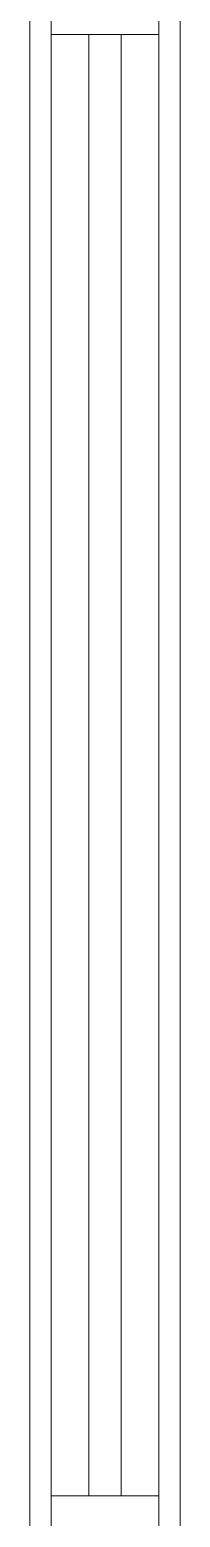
# Model space of a CAD drawing. Header units: inches. Extents: x 0 to 2865, y 0 to 4378.
# Drawn here: x 1796.6 to 1803.6, y 1108.8 to 1178 of the extents above; entities that cross this region are included whole.
import ezdxf

# ---------------------------------------------------------------- set-up
doc = ezdxf.new("R2010")
doc.units = ezdxf.units.IN
doc.layers.add('I-GLAZ', color=6, linetype='Continuous')

msp = doc.modelspace()

# ---------------------------------------------------------------- linework, layer by layer
at = {"layer": 'I-GLAZ', "color": 8, "lineweight": 5, "ltscale": 0.05, "transparency": 33554636}
for points in [[(1803.574, 1179.759), (1796.574, 1179.759), (1796.574, 1107.759), (1803.574, 1107.759)], [(1797.574, 1179.759), (1802.574, 1179.759), (1802.574, 1177.759), (1797.574, 1177.759)], [(1797.574, 1109.759), (1802.574, 1109.759), (1802.574, 1177.759), (1797.574, 1177.759)], [(1799.324, 1177.759), (1799.324, 1109.759), (1800.824, 1109.759), (1800.824, 1177.759)], [(1797.574, 1109.759), (1802.574, 1109.759), (1802.574, 1107.759), (1797.574, 1107.759)]]:
    msp.add_lwpolyline(points, close=True, dxfattribs=at)

doc.saveas('drawing.dxf')
